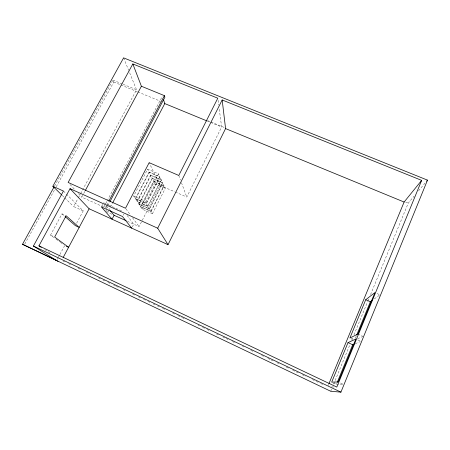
<?xml version="1.0" encoding="UTF-8"?>
<svg xmlns="http://www.w3.org/2000/svg" width="450" height="450" viewBox="0 0 450 450"><rect width="100%" height="100%" fill="white"/><g stroke="black" fill="none" stroke-linecap="round" stroke-linejoin="round"><path stroke-width="0.34" stroke-dasharray="2.25 1.69" d="M330.711 391.252L331.779 388.659M333.652 384.12L349.959 344.543M351.832 340.003L352.901 337.41M353.97 334.811L367.605 301.725M367.875 301.078L369.208 297.832M370.547 294.593L408.246 203.119L414.067 196.172M333.45 382.984L336.397 384.384L336.932 383.085M355.365 338.248L356.417 335.689M328.174 385.521L328.708 384.221M175.337 192.06L186.767 197.061L221.642 126.973L219.083 107.792M152.404 213.733L165.24 188.449L164.07 185.923L153.81 181.44L140.737 206.899L142.211 209.171L152.404 213.733L151.059 211.511L140.737 206.899M149.366 208.716L162.602 182.751L161.364 180.073L150.812 175.477L137.323 201.634L138.887 204.041L149.366 208.716L147.943 206.364L137.323 201.634M150.907 211.258L149.524 208.974L162.737 183.043L152.331 178.504L139.056 204.306L140.574 206.646L150.907 211.258L163.941 185.636L162.737 183.043M151.059 211.511L164.07 185.923M147.78 206.1L146.312 203.676L159.953 177.019L149.248 172.367L135.54 198.883L137.149 201.364L147.78 206.1L161.224 179.775L159.953 177.019M147.943 206.364L161.364 180.073M127.401 221.299L139.078 226.592L141.941 220.972M142.262 220.348L160.093 185.394L149.158 162.669M140.574 206.646L153.664 181.148L152.331 178.504M146.143 203.4L144.63 200.903L158.496 173.874L147.634 169.161L133.701 196.048L135.36 198.602L146.143 203.4L159.806 176.709L158.496 173.874M132.283 227.008L133.734 224.173L127.125 215.494M142.211 209.171L155.104 184.011L153.81 181.44M137.149 201.364L150.66 175.174L149.248 172.367M138.887 204.041L152.184 178.206L150.812 175.477M135.36 198.602L149.091 172.046L147.634 169.161M123.075 215.269L123.705 214.054M105.345 207.799L106.324 205.937M106.65 205.318L108.608 201.6M106.189 208.789L107.494 206.314M107.82 205.689L109.778 201.971M111.769 214.217L107.679 212.361L108.332 211.118M108.658 210.499L112.573 203.04M101.722 206.364L102.994 203.963M103.922 207L106.864 201.426M107.19 200.807L162.366 96.171M57.313 259.341L58.281 257.529M58.607 256.928L59.574 255.116M59.895 254.514L64.733 245.464M76.646 223.161L83.194 210.915L66.403 194.029M83.194 210.915L73.614 206.544L77.946 198.518M78.278 197.899L80.274 194.192M80.606 193.573L136.536 89.797L128.773 70.633M103.433 206.933L81.765 197.134L83.419 194.057M83.751 193.438L85.078 190.974M53.781 237.487L50.496 235.097L61.999 213.862L65.537 215.494M24.773 244.007L54.562 189.816M56.256 186.733L113.805 82.041L112.888 80.083L54.658 185.856M418.545 190.822L425.261 182.807M374.31 298.907L379.952 294.812L376.178 293.147M357.576 338.811L362.368 336.639M355.224 343.704L360.304 341.606M336.397 384.384L343.361 384.351L339.936 382.731M331.56 386.927L335.486 387.039M112.888 80.083L122.473 84.021M123.114 84.285L136.536 89.797M113.805 82.041L120.308 84.712M120.954 84.983L137.205 91.665M137.858 91.929L160.605 101.284M207.405 120.527L224.303 127.479M405.647 202.05L408.246 203.119M207.428 121.123L210.009 122.186M210.656 122.456L221.642 126.973M149.091 172.046L159.806 176.709M150.66 175.174L161.224 179.775M152.184 178.206L162.602 182.751M153.664 181.148L163.941 185.636M160.093 185.394L174.701 191.779M155.104 184.011L165.24 188.449M133.701 196.048L144.63 200.903M135.54 198.883L146.312 203.676M139.056 204.306L149.524 208.974M103.624 202.759L108.084 204.773M108.72 205.059L121.461 210.803M357.885 334.052L362.97 336.369M357.756 339.885L360.298 341.049M351.073 338.563L352.238 339.098M50.496 235.097L54.045 236.762M62.904 260.977L64.811 261.883M68.619 263.694L70.526 264.6M78.142 268.222L81.315 269.73M86.394 272.143L90.838 274.258M98.454 277.875L100.361 278.781M102.898 279.99L104.805 280.896M107.978 282.403L109.884 283.309M113.692 285.12L115.599 286.026M116.235 286.324L119.407 287.837M123.216 289.648L125.123 290.548M132.739 294.171L134.646 295.076M138.454 296.887L140.355 297.793M143.533 299.301L145.434 300.206M147.977 301.416L149.878 302.321M153.056 303.829L154.958 304.734M157.5 305.944L159.401 306.844M162.574 308.357L165.116 309.561M172.732 313.183L174.639 314.089M177.812 315.596L181.62 317.407M182.256 317.711L184.162 318.617M198.129 325.254L199.395 325.856M202.573 327.364L204.474 328.269M207.017 329.479L208.918 330.384M216.54 334.007L218.441 334.912M222.885 337.022L225.428 338.231M226.063 338.529L229.236 340.043M232.408 341.55L234.951 342.759M242.567 346.376L243.838 346.984M250.819 350.303L253.997 351.81M261.613 355.433L263.514 356.338M267.964 358.447L270.501 359.657M271.136 359.955L273.037 360.861M276.851 362.672L280.024 364.179M286.369 367.2L288.276 368.106M292.719 370.215L298.434 372.932M302.243 374.743L306.051 376.554M312.401 379.575L315.574 381.082M316.209 381.381L318.116 382.286M320.653 383.496L323.826 385.003M44.758 249.576L50.58 253.299M55.969 239.085L59.805 241.875M60.351 242.274L63.636 244.665M61.999 213.862L64.564 216.124M62.241 195.435L64.215 197.364M64.71 197.848L73.614 206.544M63.439 191.053L65.908 193.534M70.014 184.483L75.184 190.052M78.474 193.59L81.765 197.134M105.862 210.251L107.679 212.361M106.245 205.892L108.866 209.019M125.921 208.8L130.444 214.92M132.497 217.699L139.078 226.592M123.598 57.859L128.514 69.998M178.791 175.466L180.484 180.045M181.451 182.661L186.767 197.061M218.076 100.26L218.717 105.052"/><path stroke-width="0.67" d="M53.983 187.088L22.5 244.277L330.711 391.252L340.926 392.141L427.5 180.135L123.598 57.859L52.841 186.249L61.746 194.951M421.661 180.377L336.797 387.073L38.942 245.852L70.048 188.668L157.691 228.206L168.03 244.659L225.574 128.593L222.171 99.962L421.661 180.377L404.111 202.039L328.978 383.574M337.202 382.433L352.688 344.756L353.959 344.233M356.681 335.048L370.361 301.776L372.054 300.544M348.013 342.608L331.678 382.146L338.226 381.921L355.849 339.013L348.013 342.608L352.688 344.756M365.732 299.717L349.903 338.029L357.885 334.052L374.923 292.59L365.732 299.717L370.361 301.776M157.691 228.206L222.171 99.962M110.177 210.583L114.103 215.274L112.056 219.206L101.407 206.961L122.445 216.484L131.704 228.139M108.934 200.981L164.402 95.647L141.396 86.242L132.84 63.956L68.13 182.458L125.511 208.243L149.158 162.669L178.791 175.466L217.8 98.201L132.84 63.956M110.104 201.352L164.897 97.206L164.402 95.647M112.899 202.416L164.773 103.579L163.569 99.872M63.219 257.4L89.117 208.772L70.048 188.668M85.404 190.356L141.396 86.242M58.05 261.405L33.407 246.054L63.439 191.053L52.841 186.249M426.606 181.204L427.5 180.135M164.773 103.579L206.781 120.859M225.574 128.593L404.111 202.039M114.103 215.274L126.135 220.725M89.117 208.772L168.03 244.659M66.392 246.246L68.608 247.286L54.641 237.037L66.127 215.764L79.2 227.396L75.341 225.613L65.076 216.574M33.407 246.054L340.926 392.141M22.5 244.277L56.672 260.55M38.942 245.852L41.265 247.343"/></g></svg>
